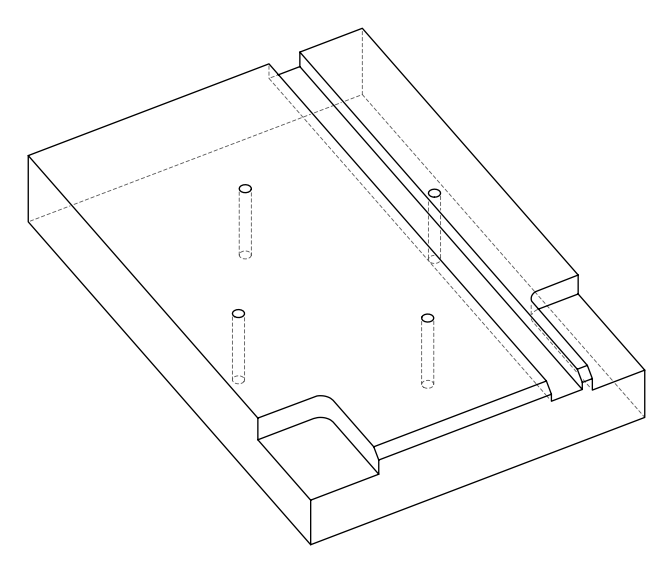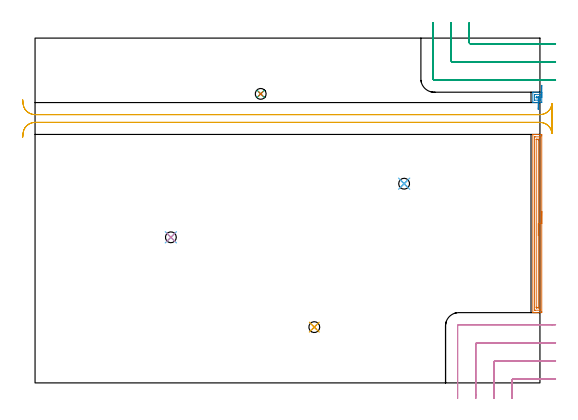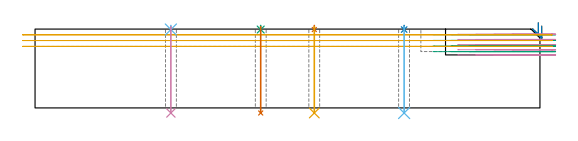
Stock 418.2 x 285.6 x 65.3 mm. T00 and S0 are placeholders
(PLAN: 13 operations, 3 tool changes, 18.5 min)
(1 AREA_MILL | FG_CHAMFER_SURFACE | UGT0205_001 | 3.74 min | 4291 mm3)
(2 AREA_MILL_1 | FG_CHAMFER_SURFACE_1 | UGT0205_001 | 0.41 min | 489 mm3)
(3 MILL_CORNER_NOTCH_RECTANGULAR | CORNER_NOTCH_RECTANGULAR | UGT0201_104 | Follow Part, ap 5, ae 75% | 3.16 min | 82005 mm3)
(4 MILL_CORNER_NOTCH_RECTANGULAR_1 | CORNER_NOTCH_RECTANGULAR_1 | UGT0201_104 | Follow Part, ap 5, ae 75% | 4.35 min | 96726 mm3)
(5 MILL_RECTANGULAR_SLOT | SLOT_RECTANGULAR | UGT0201_104 | Follow Part, ap 5, ae 75% | 5.6 min | 157628 mm3)
(6 SPOT_DRILL | STEP1HOLE | NXT0321_9005460120000 | 0.03 min | 3 mm3)
(7 SPOT_DRILL_1 | STEP1HOLE_1 | NXT0321_9005460120000 | 0.03 min | 2 mm3)
(8 SPOT_DRILL_2 | STEP1HOLE_2 | NXT0321_9005460120000 | 0.03 min | 5 mm3)
(9 SPOT_DRILL_3 | STEP1HOLE_3 | NXT0321_9005460120000 | 0.03 min | 6 mm3)
(10 DRILL_THROUGH_HOLE_INTO_CENTER | STEP1HOLE | UGT0301_485 | 0.29 min | 4119 mm3)
(11 DRILL_THROUGH_HOLE_INTO_CENTER_1 | STEP1HOLE_1 | UGT0301_485 | 0.29 min | 4127 mm3)
(12 DRILL_THROUGH_HOLE_INTO_CENTER_2 | STEP1HOLE_2 | UGT0301_485 | 0.29 min | 4130 mm3)
(13 DRILL_THROUGH_HOLE_INTO_CENTER_3 | STEP1HOLE_3 | UGT0301_485 | 0.29 min | 4125 mm3)
(TOOL UGT0205_001 | Chamfer Mill 20 x 3 x 45 deg. | D20 FL50 Z2)
(TOOL UGT0201_104 | End Mill 20 mm | D20 FL22 Z2)
(TOOL NXT0321_9005460120000 | NC Spot Drill, 142deg, 12mm, Carbide, Uncoated | D12 PA142 FL30 Z2)
(TOOL UGT0301_485 | Carbide Drill 9.0 mm | D9 PA118 FL81 Z2)
(OP 1 AREA_MILL)
G17 G21 G94 G90
T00 M6
G54
G17 G0 G90 X419.7 Y142. S1061 M3
G43 Z75.3 H0
Z67.9
G94 G1 Y141.962 Z67.028 F250.
Y141.848 Z66.164
Y141.659 Z65.312
Y141.397 Z64.48
Y141.063 Z63.674
Y140.66 Z62.9
Y140.192 Z62.164
Y139.66 Z61.472
Y139.071 Z60.829
Y138.428 Z60.24
Y137.736 Z59.709
Y137. Z59.24
Y136.226 Z58.837
Y135.42 Z58.503
Y134.588 Z58.241
Y133.737 Z58.052
Y132.872 Z57.938
Y132. Z57.9
Y59.117
X419.699 Y58.807 Z57.901
X419.693 Y58.231 Z57.904
X419.691 Y58.207 Z57.906
X419.118 Y58.2 Z58.479
X415.555 Z62.04
X414.985 Z62.612
X414.664 Z62.932
X414.095 Z63.502
X413.773 Z63.822
X413.13 Z64.47
X412.72 Z64.879
X412.347 Y58.207 Z65.244
X412.303 Y58.21 Z65.288
X412.3 Y58.361 Z65.3
Y205.639
X412.303 Y205.79 Z65.288
X412.347 Y205.793 Z65.244
X412.72 Y205.8 Z64.879
X413.13 Z64.47
X413.773 Z63.822
X414.985 Z62.612
X415.555 Z62.04
X418.833 Z58.764
X419.118 Y205.798 Z58.479
X419.691 Y205.793 Z57.906
X419.693 Y205.769 Z57.904
X419.698 Y205.193 Z57.902
X419.7 Y204.609 Z57.9
Y132.
X418.286 Z59.314
Y60.534
X418.285 Y60.475 Z59.315
X418.28 Y60.358 Z59.32
X418.269 Y60.21 Z59.331
X418.227 Y60.207 Z59.373
X417.727 Y60.201 Z59.873
X414.164 Z63.436
X413.773 Y60.207 Z63.827
X413.724 Y60.21 Z63.876
X413.717 Y60.416 Z63.883
X413.715 Y60.534 Z63.885
X413.714 Y60.593 Z63.886
Y203.466
X413.715 Y203.525 Z63.885
X413.72 Y203.643 Z63.88
X413.731 Y203.79 Z63.869
X413.773 Y203.793 Z63.827
X414.273 Y203.799 Z63.327
X417.836 Z59.764
X418.227 Y203.793 Z59.373
X418.276 Y203.79 Z59.324
X418.283 Y203.584 Z59.317
X418.285 Y203.466 Z59.315
X418.286 Y203.407 Z59.314
Y132.
X416.871 Z60.729
Y62.378
X416.87 Y62.271 Z60.73
X416.867 Y62.219 Z60.733
X416.866 Y62.213 Z60.734
X416.85 Y62.209 Z60.75
X416.8 Y62.204 Z60.8
X416.622 Y62.2 Z60.978
X415.555 Z62.045
X415.377 Y62.202 Z62.223
X415.259 Y62.205 Z62.341
X415.165 Y62.21 Z62.435
X415.135 Y62.219 Z62.465
X415.134 Y62.237 Z62.466
X415.131 Y62.378 Z62.469
X415.129 Y62.804 Z62.471
Y201.622
X415.13 Y201.729 Z62.47
X415.133 Y201.781 Z62.467
X415.134 Y201.787 Z62.466
X415.15 Y201.791 Z62.45
X415.2 Y201.796 Z62.4
X415.378 Y201.8 Z62.222
X416.445 Z61.155
X416.623 Y201.798 Z60.977
X416.741 Y201.795 Z60.859
X416.835 Y201.79 Z60.765
X416.865 Y201.781 Z60.735
X416.866 Y201.763 Z60.734
X416.869 Y201.622 Z60.731
X416.871 Y201.196 Z60.729
Y132.
Y131.128 Z60.767
Y130.264 Z60.88
Y129.412 Z61.069
Y128.58 Z61.332
Y127.774 Z61.665
Y127. Z62.068
Y126.264 Z62.537
Y125.572 Z63.068
Y124.929 Z63.657
Y124.34 Z64.301
Y123.809 Z64.993
Y123.34 Z65.729
Y122.937 Z66.502
Y122.603 Z67.308
Y122.341 Z68.14
Y122.152 Z68.992
Y122.038 Z69.857
Y122. Z70.729
G0 Z75.3
M5
M2
(OP 2 AREA_MILL_1)
G17 G21 G94 G90
T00 M6
G54
G17 G0 G90 X419.7 Y246.5 S1061 M3
G43 Z75.3 H0
Z67.9
G94 G1 Y246.462 Z67.028 F250.
Y246.348 Z66.164
Y246.159 Z65.312
Y245.897 Z64.48
Y245.563 Z63.674
Y245.16 Z62.9
Y244.691 Z62.164
Y244.16 Z61.472
Y243.571 Z60.829
Y242.928 Z60.24
Y242.236 Z59.708
Y241.5 Z59.24
Y240.726 Z58.837
Y239.92 Z58.503
Y239.088 Z58.241
Y238.236 Z58.052
Y237.372 Z57.938
Y236.5 Z57.9
Y232.562
X419.698 Y232.41 Z57.902
X419.692 Y232.21 Z57.905
X419.271 Y232.2 Z58.328
X412.781 Z64.817
X412.306 Y232.21 Z65.292
X412.3 Y232.562 Z65.3
Y240.438
X412.306 Y240.79 Z65.292
X412.782 Y240.8 Z64.817
X419.272 Z58.328
X419.691 Y240.79 Z57.905
X419.7 Y240.589 Z57.9
Y236.5
X418.286 Z59.314
Y235.13
X418.284 Y234.312 Z59.316
X418.282 Y234.258 Z59.318
X418.278 Y234.21 Z59.322
X418.227 Y234.208 Z59.373
X417.45 Y234.2 Z60.15
X413.886 Y234.201 Z63.714
X413.773 Y234.206 Z63.827
X413.737 Y234.21 Z63.863
X413.721 Y234.222 Z63.879
X413.718 Y234.255 Z63.882
X413.715 Y234.312 Z63.885
X413.714 Y237.87 Z63.886
X413.716 Y238.688 Z63.884
X413.718 Y238.742 Z63.882
X413.722 Y238.79 Z63.878
X413.773 Y238.792 Z63.827
X414.55 Y238.8 Z63.05
X418.114 Y238.799 Z59.486
X418.227 Y238.794 Z59.373
X418.278 Y238.79 Z59.322
X418.282 Y238.742 Z59.318
X418.285 Y238.688 Z59.315
X418.286 Y238.63 Z59.314
Y236.5
X416.865 Y236.525 Z60.735
X416.847 Y236.21 Z60.753
X416.511 Y236.202 Z61.089
X416.445 Y236.201 Z61.155
X415.414 Z62.186
X415.19 Y236.208 Z62.41
X415.139 Y236.21 Z62.461
X415.135 Y236.239 Z62.465
X415.133 Y236.275 Z62.467
X415.135 Y236.475 Z62.465
X415.153 Y236.79 Z62.447
X415.489 Y236.798 Z62.111
X415.555 Y236.799 Z62.045
X416.586 Z61.014
X416.81 Y236.792 Z60.79
X416.861 Y236.79 Z60.739
X416.865 Y236.761 Z60.735
X416.867 Y236.725 Z60.733
X416.865 Y236.525 Z60.735
X416.856 Y235.654 Z60.782
X416.846 Y234.791 Z60.905
X416.837 Y233.941 Z61.103
X416.829 Y233.112 Z61.374
X416.82 Y232.31 Z61.717
X416.812 Y231.54 Z62.128
X416.804 Y230.81 Z62.604
X416.797 Y230.123 Z63.143
X416.79 Y229.486 Z63.739
X416.784 Y228.904 Z64.388
X416.778 Y228.38 Z65.086
X416.774 Y227.919 Z65.827
X416.769 Y227.525 Z66.605
X416.766 Y227.199 Z67.414
X416.763 Y226.946 Z68.249
X416.761 Y226.766 Z69.103
X416.76 Y226.661 Z69.969
Y226.633 Z70.841
G0 Z75.3
M5
M2
(OP 3 MILL_CORNER_NOTCH_RECTANGULAR)
G17 G21 G94 G90
T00 M6
G54
G17 G0 G90 X359.6 Y298.6 S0 M3
G43 Z75.3 H0
Z60.625
G94 G1 Y295.6 F250.
Y281.795 F500.
G3 X360.595 Y280.8 R1.
G1 X428.2
X431.2 F250.
G0 Z75.3
X344.6 Y298.6
Z60.625
G1 Y295.6
Y266.795 F500.
G3 X345.595 Y265.8 R1.
G1 X428.2
X431.2 F250.
G0 Z75.3
X329.6 Y298.6
Z60.625
G1 Y295.6
Y251.795 F500.
G3 X330.595 Y250.8 R1.
G1 X428.2
X431.2 F250.
G0 Z75.3
X359.6 Y298.6
Z55.95
G1 Y295.6
Y281.795 F500.
G3 X360.595 Y280.8 R1.
G1 X428.2
X431.2 F250.
G0 Z75.3
X344.6 Y298.6
Z55.95
G1 Y295.6
Y266.795 F500.
G3 X345.595 Y265.8 R1.
G1 X428.2
X431.2 F250.
G0 Z75.3
X329.6 Y298.6
Z55.95
G1 Y295.6
Y251.795 F500.
G3 X330.595 Y250.8 R1.
G1 X428.2
X431.2 F250.
G0 Z75.3
X359.6 Y298.6
Z51.275
G1 Y295.6
Y281.795 F500.
G3 X360.595 Y280.8 R1.
G1 X428.2
X431.2 F250.
G0 Z75.3
X344.6 Y298.6
Z51.275
G1 Y295.6
Y266.795 F500.
G3 X345.595 Y265.8 R1.
G1 X428.2
X431.2 F250.
G0 Z75.3
X329.6 Y298.6
Z51.275
G1 Y295.6
Y251.795 F500.
G3 X330.595 Y250.8 R1.
G1 X428.2
X431.2 F250.
G0 Z75.3
X359.6 Y298.6
Z46.6
G1 Y295.6
Y281.795 F500.
G3 X360.595 Y280.8 R1.
G1 X428.2
X431.2 F250.
G0 Z75.3
X344.6 Y298.6
Z46.6
G1 Y295.6
Y266.795 F500.
G3 X345.595 Y265.8 R1.
G1 X428.2
X431.2 F250.
G0 Z75.3
X329.6 Y298.6
Z46.6
G1 Y295.6
Y251.795 F500.
G3 X330.595 Y250.8 R1.
G1 X428.2
X431.2 F250.
G0 Z75.3
M5
M2
(OP 4 MILL_CORNER_NOTCH_RECTANGULAR_1)
G17 G21 G94 G90
T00 M6
G54
G17 G0 G90 X431.2 Y3.2 S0 M3
G43 Z75.3 H0
Z61.02
G94 G1 X428.2 F250.
X395.995 F500.
G3 X395. Y2.205 R1.
G1 Y-10.
Y-13. F250.
G0 Z75.3
X431.2 Y18.2
Z61.02
G1 X428.2
X380.995 F500.
G3 X380. Y17.205 R1.
G1 Y-10.
Y-13. F250.
G0 Z75.3
X431.2 Y33.2
Z61.02
G1 X428.2
X365.995 F500.
G3 X365. Y32.205 R1.
G1 Y-10.
Y-13. F250.
G0 Z75.3
X431.2 Y48.2
Z61.02
G1 X428.2
X350.995 F500.
G3 X350. Y47.205 R1.
G1 Y-10.
Y-13. F250.
G0 Z75.3
X431.2 Y3.2
Z56.74
G1 X428.2
X395.995 F500.
G3 X395. Y2.205 R1.
G1 Y-10.
Y-13. F250.
G0 Z75.3
X431.2 Y18.2
Z56.74
G1 X428.2
X380.995 F500.
G3 X380. Y17.205 R1.
G1 Y-10.
Y-13. F250.
G0 Z75.3
X431.2 Y33.2
Z56.74
G1 X428.2
X365.995 F500.
G3 X365. Y32.205 R1.
G1 Y-10.
Y-13. F250.
G0 Z75.3
X431.2 Y48.2
Z56.74
G1 X428.2
X350.995 F500.
G3 X350. Y47.205 R1.
G1 Y-10.
Y-13. F250.
G0 Z75.3
X431.2 Y3.2
Z52.46
G1 X428.2
X395.995 F500.
G3 X395. Y2.205 R1.
G1 Y-10.
Y-13. F250.
G0 Z75.3
X431.2 Y18.2
Z52.46
G1 X428.2
X380.995 F500.
G3 X380. Y17.205 R1.
G1 Y-10.
Y-13. F250.
G0 Z75.3
X431.2 Y33.2
Z52.46
G1 X428.2
X365.995 F500.
G3 X365. Y32.205 R1.
G1 Y-10.
Y-13. F250.
G0 Z75.3
X431.2 Y48.2
Z52.46
G1 X428.2
X350.995 F500.
G3 X350. Y47.205 R1.
G1 Y-10.
Y-13. F250.
G0 Z75.3
X431.2 Y3.2
Z48.18
G1 X428.2
X395.995 F500.
G3 X395. Y2.205 R1.
G1 Y-10.
Y-13. F250.
G0 Z75.3
X431.2 Y18.2
Z48.18
G1 X428.2
X380.995 F500.
G3 X380. Y17.205 R1.
G1 Y-10.
Y-13. F250.
G0 Z75.3
X431.2 Y33.2
Z48.18
G1 X428.2
X365.995 F500.
G3 X365. Y32.205 R1.
G1 Y-10.
Y-13. F250.
G0 Z75.3
X431.2 Y48.2
Z48.18
G1 X428.2
X350.995 F500.
G3 X350. Y47.205 R1.
G1 Y-10.
Y-13. F250.
G0 Z75.3
X431.2 Y3.2
Z43.9
G1 X428.2
X395.995 F500.
G3 X395. Y2.205 R1.
G1 Y-10.
Y-13. F250.
G0 Z75.3
X431.2 Y18.2
Z43.9
G1 X428.2
X380.995 F500.
G3 X380. Y17.205 R1.
G1 Y-10.
Y-13. F250.
G0 Z75.3
X431.2 Y33.2
Z43.9
G1 X428.2
X365.995 F500.
G3 X365. Y32.205 R1.
G1 Y-10.
Y-13. F250.
G0 Z75.3
X431.2 Y48.2
Z43.9
G1 X428.2
X350.995 F500.
G3 X350. Y47.205 R1.
G1 Y-10.
Y-13. F250.
G0 Z75.3
M5
M2
(OP 5 MILL_RECTANGULAR_SLOT)
G17 G21 G94 G90
T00 M6
G54
G17 G0 G90 X-10.202 Y203.583 S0 M3
G43 Z75.3 H0
Z60.533
G94 G1 X-9.97 Y206.574 F250.
G2 X0. Y215.8 R10. F500.
G1 X418.2
G2 X427.998 Y207.799 R10.
G1 X428.028 Y207.793
G3 X428.2 Y209.642 R10.
G1 Y228.331
G3 X428.025 Y230.194 R10.
G1 X427.996 Y230.188
G2 X418.2 Y222.2 R10.
G1 X0.
G2 X-9.97 Y231.426 R10.
G1 X-10.202 Y234.417 F250.
G0 Y203.583 Z55.767
G1 X-9.97 Y206.574
G2 X0. Y215.8 R10. F500.
G1 X418.2
G2 X428.17 Y206.574 R10.
G1 X428.2
Y231.426
X428.17
G2 X418.2 Y222.2 R10.
G1 X0.
G2 X-9.97 Y231.426 R10.
G1 X-10.202 Y234.417 F250.
G0 Y203.583 Z51.
G1 X-9.97 Y206.574
G2 X0. Y215.8 R10. F500.
G1 X418.2
G2 X428.17 Y206.574 R10.
G1 X428.2
Y231.426
X428.17
G2 X418.2 Y222.2 R10.
G1 X0.
G2 X-9.97 Y231.426 R10.
G1 X-10.202 Y234.417 F250.
G0 Z75.3
M5
M2
(OP 6 SPOT_DRILL)
G17 G21 G94 G90
T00 M6
G54
G17 G0 G90 X112.5 Y120.6 S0 M3
G43 Z75.3 H0
G94 G81 G98 Z64.913 F250. R68.3
G80
M5
M2
(OP 7 SPOT_DRILL_1)
G17 G21 G94 G90
T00 M6
G54
G17 G0 G90 X231.3 Y46.2 S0 M3
G43 Z75.3 H0
G94 G81 G98 Z64.913 F250. R68.3
G80
M5
M2
(OP 8 SPOT_DRILL_2)
G17 G21 G94 G90
T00 M6
G54
G17 G0 G90 X305.7 Y165. S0 M3
G43 Z75.3 H0
G94 G81 G98 Z64.913 F250. R68.3
G80
M5
M2
(OP 9 SPOT_DRILL_3)
G17 G21 G94 G90
T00 M6
G54
G17 G0 G90 X186.9 Y239.4 S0 M3
G43 Z75.3 H0
G94 G81 G98 Z64.913 F250. R68.3
G80
M5
M2
(OP 10 DRILL_THROUGH_HOLE_INTO_CENTER)
G17 G21 G94 G90
T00 M6
G54
G17 G0 G90 X112.5 Y120.6 S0 M3
G43 Z75.3 H0
G94 G73 G98 Z-4.204 F250. Q8.688 R67.3
G80
M5
M2
(OP 11 DRILL_THROUGH_HOLE_INTO_CENTER_1)
G17 G21 G94 G90
T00 M6
G54
G17 G0 G90 X231.3 Y46.2 S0 M3
G43 Z75.3 H0
G94 G73 G98 Z-4.204 F250. Q8.688 R67.3
G80
M5
M2
(OP 12 DRILL_THROUGH_HOLE_INTO_CENTER_2)
G17 G21 G94 G90
T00 M6
G54
G17 G0 G90 X305.7 Y165. S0 M3
G43 Z75.3 H0
G94 G73 G98 Z-4.204 F250. Q8.688 R67.3
G80
M5
M2
(OP 13 DRILL_THROUGH_HOLE_INTO_CENTER_3)
G17 G21 G94 G90
T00 M6
G54
G17 G0 G90 X186.9 Y239.4 S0 M3
G43 Z75.3 H0
G94 G73 G98 Z-4.204 F250. Q8.688 R67.3
G80
M5
M2
